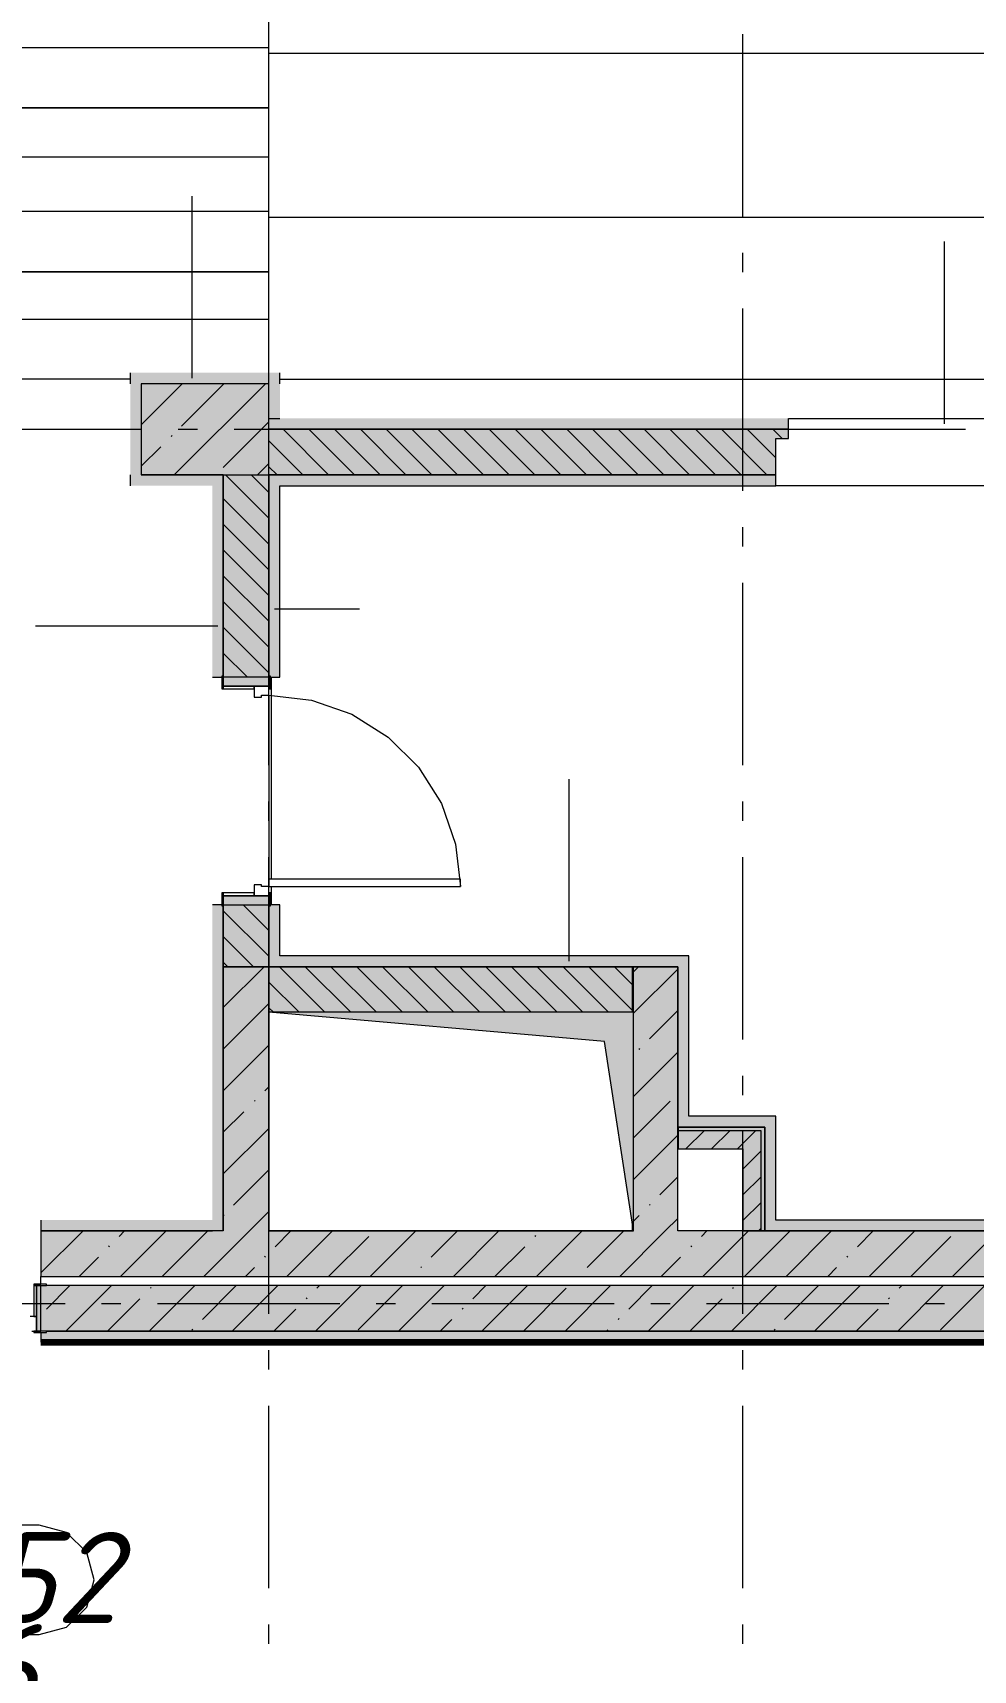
# Model space of a CAD drawing. Header units: millimetres. Extents: x -537608 to 253996, y -217170 to 186033.
# Drawn here: x -352756 to -347599, y -47012 to -38024 of the extents above; entities that cross this region are included whole.
import ezdxf

# ---------------------------------------------------------------- set-up
doc = ezdxf.new("R2010")
doc.units = ezdxf.units.MM
doc.layers.add('16) Лак 1.6м', color=160, linetype='Continuous', lineweight=90)
doc.layers.add('PDF _Геометрия', color=7, linetype='Continuous')
doc.layers.add('PDF _Текст', color=7, linetype='Continuous')
doc.layers.add('PDF _Сплошная заливка', color=7, linetype='Continuous', true_color=0xffffff)
doc.styles.add('PDF ISOCPEUR Italic', font='isocpeui.ttf')

msp = doc.modelspace()

# ---------------------------------------------------------------- hatches: boundary and pattern name
at = {"layer": 'PDF _Сплошная заливка', "true_color": 0x56bc34, "transparency": 33554559}
msp.add_hatch(color=85, dxfattribs=at).paths.add_polyline_path([(-351461.371, -39950.666), (-351401.3725, -39950.666), (-351401.3725, -39890.6653), (-352221.3725, -39890.6653), (-352221.3725, -39950.666), (-352161.3654, -39950.666)])
at = {"layer": 'PDF _Сплошная заливка', "true_color": 0xd225fe, "transparency": 33554559}
h = msp.add_hatch(color=200, dxfattribs=at)
h.paths.add_polyline_path([(-343207.736, -40200.6671), (-343061.3696, -40200.6671), (-343061.3696, -40140.6663), (-345061.3695, -40140.6663), (-345061.3695, -40200.6671)], flags=0)
h.paths.add_polyline_path([(-347211.3701, -40200.6671), (-346461.3669, -40200.6671), (-346461.3669, -40140.6663), (-347211.3701, -40140.6663)], flags=0)
h.paths.add_polyline_path([(-348611.3675, -40200.6671), (-348611.3675, -40140.6663), (-351461.371, -40140.6663), (-351461.371, -40200.6671), (-349911.5538, -40200.6671)], flags=0)
at = {"layer": 'PDF _Сплошная заливка', "transparency": 33554559}
h = msp.add_hatch(color=256, dxfattribs=at)
h.paths.add_polyline_path([(-344991.364, -40450.666), (-343061.3696, -40450.666), (-343061.3696, -40200.6671), (-345061.3695, -40200.6671), (-345061.3695, -40250.6672), (-344991.364, -40250.6672)], flags=0)
h.paths.add_polyline_path([(-346531.3723, -40450.666), (-346531.3723, -40250.6672), (-346461.3669, -40250.6672), (-346461.3669, -40200.6671), (-347211.3701, -40200.6671), (-347211.3701, -40250.6672), (-347141.3646, -40250.6672), (-347141.3646, -40450.666), (-346559.6449, -40450.666)], flags=0)
h.paths.add_polyline_path([(-348681.3729, -40450.666), (-348681.3729, -40250.6672), (-348611.3675, -40250.6672), (-348611.3675, -40200.6671), (-351461.371, -40200.6671), (-351461.371, -40450.666), (-349911.5538, -40450.666)], flags=0)
at = {"layer": 'PDF _Сплошная заливка', "true_color": 0x56bc34, "transparency": 33554559}
h = msp.add_hatch(color=85, dxfattribs=at)
h.paths.add_polyline_path([(-351711.3721, -44600.6665), (-351711.3721, -42815.667), (-351719.3725, -42815.667), (-351719.3725, -42810.6679), (-351771.3706, -42810.6679), (-351771.3706, -44600.6665)], flags=0)
h.paths.add_polyline_path([(-351719.3725, -41560.6668), (-351719.3725, -41555.6655), (-351711.3721, -41555.6655), (-351711.3721, -40450.7478), (-351771.3706, -40450.7478), (-351771.3706, -41560.6668)], flags=0)
at = {"layer": 'PDF _Сплошная заливка', "transparency": 33554559}
h = msp.add_hatch(color=256, dxfattribs=at)
h.paths.add_polyline_path([(-351587.5169, -43150.6668), (-351461.371, -43150.6668), (-351461.371, -42810.6679), (-351711.3721, -42810.6679), (-351711.3721, -43150.6668)], flags=0)
h.paths.add_polyline_path([(-351711.3721, -41560.6668), (-351461.371, -41560.6668), (-351461.371, -40450.666), (-351711.3721, -40450.666), (-351711.3721, -41555.6655)], flags=0)
at = {"layer": 'PDF _Сплошная заливка', "true_color": 0xff7d7d, "transparency": 33554559}
h = msp.add_hatch(color=11, dxfattribs=at)
h.paths.add_polyline_path([(-342961.3691, -40510.6667), (-342961.3691, -40450.666), (-344991.364, -40450.666), (-344991.364, -40510.6667), (-343021.3676, -40510.6667)], flags=0)
h.paths.add_polyline_path([(-346531.3723, -40510.6667), (-346531.3723, -40450.666), (-347141.3646, -40450.666), (-347141.3646, -40510.6667), (-346559.6449, -40510.6667)], flags=0)
h.paths.add_polyline_path([(-349911.5538, -40510.6667), (-348681.3729, -40510.6667), (-348681.3729, -40450.666), (-351461.371, -40450.666), (-351461.371, -40510.6667), (-351401.3725, -40510.6667)], flags=0)
h = msp.add_hatch(color=11, dxfattribs=at)
h.paths.add_polyline_path([(-351401.3725, -43090.666), (-351401.3725, -42810.6679), (-351453.3706, -42810.6679), (-351453.3706, -42815.667), (-351461.371, -42815.667), (-351461.371, -43090.666), (-351453.3706, -43090.666)], flags=0)
h.paths.add_polyline_path([(-351401.3725, -41560.6668), (-351401.3725, -40510.6667), (-351461.371, -40510.6667), (-351461.371, -41555.6655), (-351453.3706, -41555.6655), (-351453.3706, -41560.6668)], flags=0)
at = {"layer": 'PDF _Сплошная заливка', "true_color": 0xf4f4f4, "transparency": 33554559}
for points in [[(-351461.371, -41610.667), (-351461.371, -41560.6668), (-351711.3721, -41560.6668), (-351711.3721, -41610.667), (-351587.5169, -41610.667)], [(-351461.371, -42810.6679), (-351461.371, -42760.6676), (-351711.3721, -42760.6676), (-351711.3721, -42810.6679), (-351587.5169, -42810.6679)]]:
    msp.add_hatch(color=7, dxfattribs=at).paths.add_polyline_path(points)
at = {"layer": 'PDF _Сплошная заливка', "true_color": 0xff7d7d, "transparency": 33554559}
for points in [[(-349158.4417, -43150.6668), (-349158.4417, -43090.666), (-351461.371, -43090.666), (-351461.371, -43150.6668), (-349218.4403, -43150.6668)], [(-345466.3661, -44600.6665), (-345466.3661, -44540.6679), (-348741.3714, -44540.6679), (-348741.3714, -44600.6665), (-346559.6449, -44600.6665)]]:
    msp.add_hatch(color=11, dxfattribs=at).paths.add_polyline_path(points)
at = {"layer": 'PDF _Сплошная заливка', "transparency": 33554559}
for points in [[(-349621.37, -43400.6678), (-349461.3711, -43400.6678), (-349461.3711, -43150.6668), (-351461.371, -43150.6668), (-351461.371, -43400.6678), (-349911.5538, -43400.6678)], [(-348761.368, -44600.6665), (-348741.3714, -44600.6665), (-348741.3714, -44030.6675), (-348761.368, -44030.6675), (-348761.368, -44050.6663)]]:
    msp.add_hatch(color=256, dxfattribs=at).paths.add_polyline_path(points)
h = msp.add_hatch(color=256, dxfattribs=at)
h.paths.add_polyline_path([(-349461.3711, -44600.6665), (-349218.4403, -44600.6665), (-349218.4403, -43150.6668), (-349468.4413, -43150.6668), (-349468.4413, -43400.6678), (-349461.3711, -43400.6678), (-349461.3711, -43888.8459)], flags=0)
h.paths.add_polyline_path([(-349461.3711, -44600.6665), (-349468.4413, -44554.6815), (-349468.4413, -44600.6665)], flags=0)
at = {"layer": 'PDF _Сплошная заливка', "true_color": 0xe2e2e2, "transparency": 33554559}
msp.add_hatch(color=254, dxfattribs=at).paths.add_polyline_path([(-349461.3711, -44600.6665), (-349461.3711, -43400.6678), (-351461.371, -43400.6678), (-349621.37, -43560.6668), (-349570.879, -43888.8459)])
at = {"layer": 'PDF _Сплошная заливка', "true_color": 0x56bc34, "transparency": 33554559}
h = msp.add_hatch(color=85, dxfattribs=at)
h.paths.add_polyline_path([(-354711.3677, -44600.6665), (-354711.3677, -44540.6679), (-355811.3724, -44540.6679), (-355811.3724, -44600.6665), (-354939.4258, -44600.6665)], flags=0)
h.paths.add_polyline_path([(-351771.3706, -44600.6665), (-351771.3706, -44540.6679), (-352711.3678, -44540.6679), (-352711.3678, -44600.6665)], flags=0)
at = {"layer": 'PDF _Сплошная заливка', "transparency": 33554559}
h = msp.add_hatch(color=256, dxfattribs=at)
h.paths.add_polyline_path([(-343207.736, -44850.6675), (-343061.3696, -44850.6675), (-343061.3696, -44600.6665), (-352711.3678, -44600.6665), (-352711.3678, -44850.6675), (-346559.6449, -44850.6675)], flags=0)
h.paths.add_polyline_path([(-355777.4074, -44850.6675), (-354711.3677, -44850.6675), (-354711.3677, -44600.6665), (-355811.3724, -44600.8301), (-355811.3724, -44850.6675)], flags=0)
h = msp.add_hatch(color=256, dxfattribs=at)
h.paths.add_polyline_path([(-340111.3655, -45150.6667), (-340111.3655, -44900.6677), (-352711.3678, -44900.6677), (-352711.3678, -45150.6667), (-341531.7729, -45150.6667)], flags=0)
h.paths.add_polyline_path([(-354939.4258, -45150.6667), (-354711.3677, -45150.6667), (-354711.3677, -44900.6677), (-356311.3745, -44900.6677), (-356311.3745, -45150.6667), (-355777.4074, -45150.6667)], flags=0)
at = {"layer": 'PDF _Сплошная заливка', "true_color": 0xff7d7d, "transparency": 33554559}
h = msp.add_hatch(color=11, dxfattribs=at)
h.paths.add_polyline_path([(-340171.3641, -45210.6673), (-340111.3655, -45210.6673), (-340111.3655, -45150.6667), (-352681.3728, -45150.8109), (-352681.3728, -45158.667), (-352711.3678, -45158.667), (-352711.3678, -45210.6673), (-341531.7729, -45210.6673)], flags=0)
h.paths.add_polyline_path([(-354711.3677, -45210.6673), (-354711.3677, -45158.667), (-354741.3712, -45158.667), (-354741.3712, -45150.6667), (-356311.3745, -45150.6667), (-356311.3745, -45210.6673), (-354939.4258, -45210.6673)], flags=0)
h.paths.add_polyline_path([(-360436.3749, -45210.6673), (-360436.3749, -45150.6667), (-367861.3722, -45150.6667), (-367861.3722, -45210.6673), (-360805.2708, -45210.6673)], flags=0)

# ---------------------------------------------------------------- linework, layer by layer
at = {"layer": '16) Лак 1.6м'}
msp.add_line((-352711.3678, -45210.6673), (-340171.3641, -45210.6673), dxfattribs=at)
at = {"layer": 'PDF _Геометрия', "color": 9, "lineweight": 9, "true_color": 0xc0c0c0}
for p, q in [((-351461.371, -38105.6658), (-351461.371, -37805.6667)), ((-355461.3709, -38105.6658), (-351461.371, -38105.6658)), ((-351461.371, -38435.6664), (-351461.371, -38105.6658)), ((-351461.371, -38705.8859), (-351461.371, -38135.6651)), ((-351461.371, -38135.6651), (-344261.366, -38135.6651)), ((-351461.371, -38435.6664), (-355461.3709, -38435.6664)), ((-355461.3709, -38435.6664), (-351461.371, -38435.6664)), ((-351461.371, -38705.8859), (-351461.371, -38435.6664)), ((-355461.3709, -38705.8859), (-351461.371, -38705.8859)), ((-351461.371, -39005.6654), (-351461.371, -38705.8859)), ((-351461.371, -39005.6654), (-355461.3709, -39005.6654)), ((-351461.371, -39335.6659), (-351461.371, -39005.6654)), ((-351461.371, -39595.6653), (-351461.371, -39035.6668)), ((-351461.371, -39035.6668), (-344261.366, -39035.6668)), ((-351461.371, -39335.6659), (-355461.3709, -39335.6659)), ((-355461.3709, -39335.6659), (-351461.371, -39335.6659)), ((-351461.371, -39595.6653), (-351461.371, -39335.6659)), ((-355461.3709, -39595.6653), (-351461.371, -39595.6653)), ((-351461.371, -39890.6653), (-351461.371, -39595.6653)), ((-352221.3725, -39925.6659), (-355461.3709, -39925.6659)), ((-351401.3725, -39925.6659), (-343121.3681, -39925.6659)), ((-351446.3693, -42670.6677), (-351446.3693, -41560.6668)), ((-351461.371, -41660.6672), (-351461.371, -42670.6677)), ((-351446.3693, -42810.6679), (-351446.3693, -42710.6674)), ((-352711.3678, -44892.6674), (-352711.3678, -44850.6675))]:
    msp.add_line(p, q, dxfattribs=at)
at = {"layer": 'PDF _Геометрия', "color": 253, "lineweight": 9, "true_color": 0xaaaaaa}
for p, q in [((-351461.371, -39031.8733), (-351461.371, -38031.8733)), ((-348861.3685, -39031.8733), (-348861.3685, -38031.8733)), ((-351461.371, -39337.7069), (-351461.371, -39231.872)), ((-348861.3685, -39337.7069), (-348861.3685, -39231.872)), ((-351461.371, -40537.7056), (-351461.371, -39537.7057)), ((-348861.3685, -40537.7056), (-348861.3685, -39537.7057)), ((-353158.3641, -40200.6671), (-352158.3599, -40200.6671)), ((-351958.3676, -40200.6671), (-351852.5284, -40200.6671)), ((-351652.5275, -40200.6671), (-350652.5319, -40200.6671)), ((-350452.531, -40200.6671), (-350346.7004, -40200.6671)), ((-350146.6995, -40200.6671), (-349146.6952, -40200.6671)), ((-348946.6944, -40200.6671), (-348840.8637, -40200.6671)), ((-348640.8629, -40200.6671), (-347640.8587, -40200.6671)), ((-351461.371, -40843.5393), (-351461.371, -40737.7064)), ((-348861.3685, -40843.5393), (-348861.3685, -40737.7064)), ((-351461.371, -42043.54), (-351461.371, -41043.5401)), ((-348861.3685, -42043.54), (-348861.3685, -41043.5401)), ((-351711.3721, -41310.6658), (-351711.3721, -41317.6672)), ((-351461.371, -42349.3737), (-351461.371, -42243.5409)), ((-348861.3685, -42349.3737), (-348861.3685, -42243.5409)), ((-351461.371, -43549.3745), (-351461.371, -42549.3746)), ((-348861.3685, -43549.3745), (-348861.3685, -42549.3746)), ((-349461.3711, -43400.6678), (-351461.371, -43400.6678)), ((-351461.371, -43400.6678), (-351461.371, -44600.6665)), ((-349621.37, -43560.6668), (-351461.371, -43400.6678)), ((-349461.3711, -44600.6665), (-349461.3711, -43400.6678)), ((-349461.3711, -44600.6665), (-349621.37, -43560.6668)), ((-351461.371, -43855.2082), (-351461.371, -43749.3732)), ((-348861.3685, -43855.2082), (-348861.3685, -43749.3732)), ((-351461.371, -45055.2068), (-351461.371, -44055.2068)), ((-348861.3685, -45055.2068), (-348861.3685, -44055.2068)), ((-351461.371, -44600.6665), (-349461.3711, -44600.6665)), ((-352578.9697, -45000.6682), (-353578.9653, -45000.6682)), ((-352273.1296, -45000.6682), (-352378.9688, -45000.6682)), ((-351073.133, -45000.6682), (-352073.1373, -45000.6682)), ((-350767.3015, -45000.6682), (-350873.1322, -45000.6682)), ((-349567.2965, -45000.6682), (-350567.3007, -45000.6682)), ((-349261.465, -45000.6682), (-349367.2956, -45000.6682)), ((-348061.4684, -45000.6682), (-349061.4641, -45000.6682)), ((-347755.6283, -45000.6682), (-347861.4676, -45000.6682)), ((-351461.371, -45361.0405), (-351461.371, -45255.2077)), ((-348861.3685, -45361.0405), (-348861.3685, -45255.2077)), ((-351461.371, -46561.0413), (-351461.371, -45561.0413)), ((-348861.3685, -46561.0413), (-348861.3685, -45561.0413)), ((-352720.548, -46216.2327), (-353920.5444, -46216.2327)), ((-352570.5473, -46256.4262), (-352720.548, -46216.2327)), ((-352460.738, -46366.2334), (-352570.5473, -46256.4262)), ((-352420.5466, -46516.234), (-352460.738, -46366.2334)), ((-352460.738, -46666.2324), (-352420.5466, -46516.234)), ((-352570.5473, -46776.0418), (-352460.738, -46666.2324)), ((-353920.5444, -46816.2331), (-352720.548, -46816.2331)), ((-352720.548, -46816.2331), (-352570.5473, -46776.0418)), ((-351461.371, -46866.8749), (-351461.371, -46761.0421)), ((-348861.3685, -46866.8749), (-348861.3685, -46761.0421))]:
    msp.add_line(p, q, dxfattribs=at)
at = {"layer": 'PDF _Геометрия', "lineweight": 9}
for p, q in [((-351881.5071, -39920.6667), (-351881.5071, -38920.6667)), ((-347756.3345, -40170.6656), (-347756.3345, -39170.6657)), ((-352221.3725, -39890.6653), (-352221.3725, -39950.666)), ((-351401.3725, -39950.666), (-351401.3725, -39890.6653)), ((-352161.3654, -40175.5119), (-351936.5281, -39950.666)), ((-352161.3654, -39950.666), (-352161.3654, -40450.666)), ((-351461.371, -39950.666), (-352161.3654, -39950.666)), ((-351980.3277, -40450.666), (-351480.3256, -39950.666)), ((-351940.3345, -40182.5758), (-351708.4268, -39950.666)), ((-351461.371, -40450.666), (-351461.371, -39950.666)), ((-351712.2332, -40410.6749), (-351461.371, -40159.8061)), ((-351461.371, -40140.6663), (-351401.3725, -40140.6663)), ((-348611.3675, -40200.6671), (-348611.3675, -40140.6663)), ((-348611.3675, -40140.6663), (-347211.3701, -40140.6663)), ((-351997.3619, -40239.6011), (-351992.6168, -40234.8603)), ((-348611.3675, -40200.6671), (-351461.371, -40200.6671)), ((-351461.371, -40200.6671), (-348611.3675, -40200.6671)), ((-351275.2955, -40450.666), (-351461.371, -40264.5947)), ((-351133.8722, -40450.666), (-351383.8732, -40200.6671)), ((-350992.4575, -40450.666), (-351242.4586, -40200.6671)), ((-350851.0343, -40450.666), (-351101.0353, -40200.6671)), ((-350709.611, -40450.666), (-350959.612, -40200.6671)), ((-350568.1877, -40450.666), (-350818.1888, -40200.6671)), ((-350426.7731, -40450.666), (-350676.7655, -40200.6671)), ((-350285.3498, -40450.666), (-350535.3508, -40200.6671)), ((-350143.9266, -40450.666), (-350393.9276, -40200.6671)), ((-350002.5033, -40450.666), (-350252.5043, -40200.6671)), ((-349861.08, -40450.666), (-350111.081, -40200.6671)), ((-349719.6653, -40450.666), (-349969.6664, -40200.6671)), ((-349578.2421, -40450.666), (-349828.2431, -40200.6671)), ((-349436.8188, -40450.666), (-349686.8198, -40200.6671)), ((-349295.3955, -40450.666), (-349545.3966, -40200.6671)), ((-349153.9809, -40450.666), (-349403.9733, -40200.6671)), ((-349012.5576, -40450.666), (-349262.5586, -40200.6671)), ((-348871.1343, -40450.666), (-349121.1354, -40200.6671)), ((-348729.711, -40450.666), (-348979.7121, -40200.6671)), ((-348681.3729, -40357.5895), (-348838.2888, -40200.6671)), ((-348646.874, -40250.6672), (-348696.8656, -40200.6671)), ((-348681.3729, -40450.666), (-348681.3729, -40250.6672)), ((-348681.3729, -40250.6672), (-348611.3675, -40250.6672)), ((-348611.3675, -40250.6672), (-348611.3675, -40200.6671)), ((-352161.3654, -40403.6088), (-352054.3894, -40296.6264)), ((-351524.1339, -40450.666), (-351461.371, -40387.9052)), ((-351416.7187, -40450.666), (-351461.371, -40406.0158)), ((-352221.3725, -40450.7478), (-352221.3725, -40510.7485)), ((-352161.3654, -40450.666), (-351461.371, -40450.666)), ((-351771.3706, -40450.7478), (-352161.3654, -40450.7478)), ((-351711.3721, -40450.7478), (-351771.3706, -40450.7478)), ((-351711.3721, -40450.666), (-351711.3721, -41555.6655)), ((-351711.3721, -41555.6655), (-351711.3721, -40450.7478)), ((-351461.371, -40688.8581), (-351699.5653, -40450.666)), ((-351461.371, -40547.437), (-351558.142, -40450.666)), ((-351461.371, -40510.6667), (-351461.371, -40450.666)), ((-351461.371, -40450.666), (-351461.371, -40510.6667)), ((-348681.3729, -40450.666), (-351461.371, -40450.666)), ((-351461.371, -40450.666), (-348681.3729, -40450.666)), ((-351461.371, -41555.6655), (-351461.371, -40510.6667)), ((-351461.371, -40510.6667), (-351461.371, -41555.6655)), ((-351401.3725, -41560.6668), (-351401.3725, -40510.6667)), ((-351401.3725, -40510.6667), (-348681.3729, -40510.6667)), ((-348681.3729, -40510.6667), (-348681.3729, -40450.666)), ((-347141.3646, -40510.6667), (-348681.3729, -40510.6667)), ((-351461.371, -40830.2792), (-351711.3721, -40580.2803)), ((-351461.371, -40971.7003), (-351711.3721, -40721.7014)), ((-351461.371, -41113.1236), (-351711.3721, -40863.1225)), ((-351461.371, -41254.5447), (-351711.3721, -41004.5436)), ((-351461.371, -41395.9658), (-351711.3721, -41145.9648)), ((-351431.3674, -41186.7804), (-350965.2183, -41186.7804)), ((-351741.367, -41281.941), (-352741.3713, -41281.941)), ((-351461.371, -41537.3869), (-351711.3721, -41287.3859)), ((-351579.508, -41560.6668), (-351711.3721, -41428.8092)), ((-351771.3706, -41560.6668), (-351719.3725, -41560.6668)), ((-351711.3721, -41555.6655), (-351719.3725, -41555.6655)), ((-351719.3725, -41555.6655), (-351719.3725, -41625.6667)), ((-351711.3721, -41625.6667), (-351711.3721, -41555.6655)), ((-351461.371, -41560.6668), (-351711.3721, -41560.6668)), ((-351711.3721, -41560.6668), (-351711.3721, -41610.667)), ((-351711.3721, -41610.667), (-351461.371, -41610.667)), ((-351541.3662, -41610.667), (-351711.3721, -41610.667)), ((-351711.3721, -41610.667), (-351711.3721, -41625.6667)), ((-351461.371, -41610.667), (-351541.3662, -41610.667)), ((-351541.3662, -41610.667), (-351541.3662, -41670.6656)), ((-351541.3662, -41625.6667), (-351541.3662, -41610.667)), ((-351461.371, -41610.667), (-351462.37, -41610.667)), ((-351462.37, -41610.667), (-351462.37, -41625.6667)), ((-351453.3706, -41555.6655), (-351461.371, -41555.6655)), ((-351461.371, -41555.6655), (-351461.371, -41625.6667)), ((-351461.371, -41610.667), (-351461.371, -41560.6668)), ((-351461.371, -41660.6672), (-351461.371, -41610.667)), ((-351461.371, -41625.6667), (-351461.371, -41610.667)), ((-351453.3706, -41625.6667), (-351453.3706, -41555.6655)), ((-351453.3706, -41560.6668), (-351401.3725, -41560.6668)), ((-351719.3725, -41625.6667), (-351711.3721, -41625.6667)), ((-351711.3721, -41625.6667), (-351541.3662, -41625.6667)), ((-351541.3662, -41670.6656), (-351501.3729, -41670.6656)), ((-351501.3729, -41670.6656), (-351501.3729, -41660.6672)), ((-351501.3729, -41660.6672), (-351461.371, -41660.6672)), ((-351462.37, -41625.6667), (-351461.371, -41625.6667)), ((-351461.371, -41625.6667), (-351453.3706, -41625.6667)), ((-351461.371, -41660.6672), (-351227.7238, -41686.9914)), ((-351227.7238, -41686.9914), (-351005.7886, -41764.6485)), ((-351005.7886, -41764.6485), (-350806.7092, -41889.7438)), ((-350806.7092, -41889.7438), (-350640.4494, -42056.0014)), ((-350640.4494, -42056.0014), (-350515.3542, -42255.0894)), ((-349814.5245, -43120.6675), (-349814.5245, -42120.6675)), ((-350515.3542, -42255.0894), (-350437.6928, -42477.0202)), ((-350437.6928, -42477.0202), (-350411.3665, -42710.6674)), ((-350411.3665, -42670.6677), (-351461.371, -42670.6677)), ((-351461.371, -42670.6677), (-351461.371, -42710.6674)), ((-350411.3665, -42710.6674), (-350411.3665, -42670.6677)), ((-351719.3725, -42745.6659), (-351719.3725, -42815.667)), ((-351711.3721, -42745.6659), (-351719.3725, -42745.6659)), ((-351711.3721, -42745.6659), (-351711.3721, -42760.6676)), ((-351541.3662, -42745.6659), (-351711.3721, -42745.6659)), ((-351711.3721, -42815.667), (-351711.3721, -42745.6659)), ((-351711.3721, -42760.6676), (-351711.3721, -42810.6679)), ((-351461.371, -42760.6676), (-351711.3721, -42760.6676)), ((-351711.3721, -42760.6676), (-351541.3662, -42760.6676)), ((-351501.3729, -42700.667), (-351541.3662, -42700.667)), ((-351541.3662, -42700.667), (-351541.3662, -42760.6676)), ((-351541.3662, -42760.6676), (-351541.3662, -42745.6659)), ((-351541.3662, -42760.6676), (-351461.371, -42760.6676)), ((-351501.3729, -42710.6674), (-351501.3729, -42700.667)), ((-351461.371, -42710.6674), (-351501.3729, -42710.6674)), ((-351462.37, -42745.6659), (-351462.37, -42760.6676)), ((-351461.371, -42745.6659), (-351462.37, -42745.6659)), ((-351462.37, -42760.6676), (-351461.371, -42760.6676)), ((-351461.371, -42760.6676), (-351461.371, -42710.6674)), ((-351461.371, -42710.6674), (-350411.3665, -42710.6674)), ((-351461.371, -42760.6676), (-351461.371, -42745.6659)), ((-351461.371, -42745.6659), (-351461.371, -42815.667)), ((-351453.3706, -42745.6659), (-351461.371, -42745.6659)), ((-351461.371, -42810.6679), (-351461.371, -42760.6676)), ((-351453.3706, -42815.667), (-351453.3706, -42745.6659)), ((-351719.3725, -42810.6679), (-351771.3706, -42810.6679)), ((-351719.3725, -42815.667), (-351711.3721, -42815.667)), ((-351711.3721, -42810.6679), (-351461.371, -42810.6679)), ((-351711.3721, -42815.667), (-351711.3721, -43150.6668)), ((-351711.3721, -43150.6668), (-351711.3721, -42815.667)), ((-351461.371, -43093.0213), (-351711.3721, -42843.0225)), ((-351461.371, -42951.6002), (-351602.3034, -42810.6679)), ((-351461.371, -42815.667), (-351453.3706, -42815.667)), ((-351461.371, -43090.666), (-351461.371, -42815.667)), ((-351461.371, -42815.667), (-351461.371, -43090.666)), ((-351401.3725, -42810.6679), (-351453.3706, -42810.6679)), ((-351401.3725, -43090.666), (-351401.3725, -42810.6679)), ((-351545.1468, -43150.6668), (-351711.3721, -42984.4436)), ((-351686.5701, -43150.6668), (-351711.3721, -43125.8647)), ((-351461.371, -43150.6668), (-351461.371, -43090.666)), ((-351461.371, -43090.666), (-351461.371, -43150.6668)), ((-349158.4417, -43090.666), (-351401.3725, -43090.666)), ((-349158.4417, -43150.6668), (-349158.4417, -43090.666)), ((-351711.3721, -43375.0885), (-351486.9481, -43150.6668)), ((-351461.371, -43150.6668), (-351711.3721, -43150.6668)), ((-351711.3721, -43150.6668), (-351711.3721, -44600.6665)), ((-351711.3721, -44600.6665), (-351711.3721, -43150.6668)), ((-351711.3721, -43150.6668), (-351461.371, -43150.6668)), ((-349461.3711, -43150.6668), (-351461.371, -43150.6668)), ((-351461.371, -43150.6668), (-351461.371, -43400.6678)), ((-351461.371, -44600.6665), (-351461.371, -43150.6668)), ((-351461.371, -43150.6668), (-349461.3711, -43150.6668)), ((-351153.7224, -43400.6678), (-351403.7235, -43150.6668)), ((-351012.2991, -43400.6678), (-351262.3003, -43150.6668)), ((-350870.8845, -43400.6678), (-351120.8856, -43150.6668)), ((-350729.4612, -43400.6678), (-350979.4623, -43150.6668)), ((-350588.038, -43400.6678), (-350838.039, -43150.6668)), ((-350446.6147, -43400.6678), (-350696.6158, -43150.6668)), ((-350305.2, -43400.6678), (-350555.1925, -43150.6668)), ((-350163.7768, -43400.6678), (-350413.7778, -43150.6668)), ((-350022.3535, -43400.6678), (-350272.3545, -43150.6668)), ((-349880.9302, -43400.6678), (-350130.9313, -43150.6668)), ((-349739.507, -43400.6678), (-349989.508, -43150.6668)), ((-349598.0923, -43400.6678), (-349848.0933, -43150.6668)), ((-349461.3711, -43395.9657), (-349706.6701, -43150.6668)), ((-349461.3711, -43254.5446), (-349565.2468, -43150.6668)), ((-349468.4413, -43185.0494), (-349434.063, -43150.6668)), ((-349218.4403, -43150.6668), (-349468.4413, -43150.6668)), ((-349468.4413, -43150.6668), (-349468.4413, -43400.6678)), ((-349461.3711, -43400.6678), (-349461.3711, -43150.6668)), ((-349461.3711, -43150.6668), (-349218.4403, -43150.6668)), ((-349461.3711, -43406.0738), (-349218.4403, -43163.1474)), ((-349218.4403, -44600.6665), (-349218.4403, -43150.6668)), ((-349218.4403, -43150.6668), (-349218.4403, -43970.6668)), ((-349158.4417, -43970.6668), (-349158.4417, -43150.6668)), ((-351295.1457, -43400.6678), (-351461.371, -43234.4425)), ((-351711.3721, -43603.1876), (-351461.371, -43353.1865)), ((-351436.569, -43400.6678), (-351461.371, -43375.8657)), ((-349374.2281, -43547.03), (-349218.4403, -43391.2465)), ((-351711.3721, -43831.2845), (-351461.371, -43581.2856)), ((-349461.3711, -43862.2699), (-349218.4403, -43619.3456)), ((-349431.2556, -43604.0553), (-349426.5104, -43599.3123)), ((-351484.1407, -43832.1521), (-351461.371, -43809.3847)), ((-351711.3721, -44059.3836), (-351598.1869, -43946.2027)), ((-351541.1595, -43889.1774), (-351536.423, -43884.4367)), ((-349461.3711, -44090.3689), (-349260.1818, -43889.1774)), ((-351711.3721, -44287.4826), (-351461.371, -44037.4816)), ((-349218.4403, -43970.6668), (-349218.4403, -44030.6675)), ((-349218.4403, -44030.6675), (-348741.3714, -44030.6675)), ((-348861.3685, -44030.6675), (-349216.4424, -44030.6675)), ((-349216.4424, -44030.6675), (-349216.4424, -44050.6663)), ((-348741.3714, -43970.6668), (-349158.4417, -43970.6668)), ((-348761.368, -44030.6675), (-348861.3685, -44030.6675)), ((-348741.3714, -44030.6675), (-348761.368, -44030.6675)), ((-348681.3729, -43970.6668), (-348741.3714, -43970.6668)), ((-348741.3714, -44030.6675), (-348741.3714, -44540.6679)), ((-348741.3714, -44540.6679), (-348741.3714, -44030.6675)), ((-348681.3729, -44540.6679), (-348681.3729, -43970.6668)), ((-349461.3711, -44318.4679), (-349218.4403, -44075.5415)), ((-349216.4424, -44050.7437), (-349216.3648, -44050.6663)), ((-349216.4424, -44050.6663), (-349216.4424, -44150.6667)), ((-348861.3685, -44050.6663), (-349216.4424, -44050.6663)), ((-349174.942, -44150.6667), (-349074.9416, -44050.6663)), ((-349033.5274, -44150.6667), (-348933.5269, -44050.6663)), ((-348892.1041, -44150.6667), (-348861.3685, -44119.9333)), ((-348861.3685, -44119.9333), (-348792.1036, -44050.6663)), ((-348761.368, -44050.6663), (-348861.3685, -44050.6663)), ((-348761.368, -44600.6665), (-348761.368, -44050.6663)), ((-349216.4424, -44150.6667), (-348861.3685, -44150.6667)), ((-348861.3685, -44150.6667), (-348861.3685, -44600.6665)), ((-348861.3685, -44261.3565), (-348761.368, -44161.3561)), ((-351655.2144, -44459.4241), (-351461.371, -44265.5806)), ((-349317.2007, -44402.3988), (-349218.4403, -44303.6406)), ((-348861.3685, -44402.7777), (-348761.368, -44302.7772)), ((-349374.2281, -44459.4241), (-349369.4829, -44454.6832)), ((-348861.3685, -44544.1988), (-348761.368, -44444.1983)), ((-352711.3678, -44540.6679), (-352711.3678, -44600.6665)), ((-351711.3721, -44515.5817), (-351707.4968, -44511.7064)), ((-351568.3557, -44600.6665), (-351461.371, -44493.6797)), ((-349468.4413, -44554.6815), (-349468.4413, -44600.6665)), ((-349461.3711, -44546.567), (-349431.2556, -44516.4494)), ((-349287.3693, -44600.6665), (-349218.4403, -44531.7397)), ((-348741.3714, -44540.6679), (-348741.3714, -44600.6665)), ((-348741.3714, -44600.6665), (-348741.3714, -44540.6679)), ((-345466.3661, -44540.6679), (-348681.3729, -44540.6679)), ((-352711.3678, -44831.2845), (-352480.7519, -44600.6665)), ((-352711.3678, -44603.1876), (-352708.8531, -44600.6665)), ((-351771.3706, -44600.6665), (-352711.3678, -44600.6665)), ((-352711.3678, -44600.6665), (-352711.3678, -44850.6675)), ((-352711.3678, -44600.6665), (-351771.3706, -44600.6665)), ((-352282.482, -44630.4978), (-352252.6507, -44600.6665)), ((-352274.5505, -44850.6675), (-352024.558, -44600.6665)), ((-352046.4579, -44850.6675), (-351796.4568, -44600.6665)), ((-351818.3567, -44850.6675), (-351568.3557, -44600.6665)), ((-351711.3721, -44600.6665), (-351771.3706, -44600.6665)), ((-349468.4413, -44600.6665), (-351461.371, -44600.6665)), ((-351427.1132, -44687.5231), (-351340.263, -44600.6665)), ((-351362.1629, -44850.6675), (-351112.1618, -44600.6665)), ((-351134.0617, -44850.6675), (-350913.8919, -44630.4978)), ((-350905.9604, -44850.6675), (-350655.9594, -44600.6665)), ((-350571.7444, -44744.5484), (-350427.8668, -44600.6665)), ((-350449.7666, -44850.6675), (-350199.7655, -44600.6665)), ((-350001.4957, -44630.4978), (-349996.7592, -44625.757)), ((-349993.5728, -44850.6675), (-349743.5717, -44600.6665)), ((-349716.3756, -44801.5716), (-349515.4705, -44600.6665)), ((-349537.3703, -44850.6675), (-349287.3693, -44600.6665)), ((-345466.3661, -44600.6665), (-349218.4403, -44600.6665)), ((-349089.108, -44630.4978), (-349059.2767, -44600.6665)), ((-349081.1766, -44850.6675), (-348831.1754, -44600.6665)), ((-348861.3685, -44600.6665), (-348761.368, -44600.6665)), ((-348853.0753, -44850.6675), (-348603.0743, -44600.6665)), ((-348776.4129, -44600.6665), (-348761.368, -44585.6194)), ((-348761.368, -44600.6665), (-348741.3714, -44600.6665)), ((-348741.3714, -44600.6665), (-345466.3661, -44600.6665)), ((-348624.9741, -44850.6675), (-348374.9817, -44600.6665)), ((-348233.7306, -44687.5231), (-348146.8804, -44600.6665)), ((-348168.7803, -44850.6675), (-347918.7792, -44600.6665)), ((-347940.6791, -44850.6675), (-347720.5093, -44630.4978)), ((-347712.5864, -44850.6675), (-347462.5854, -44600.6665)), ((-352502.6517, -44850.6675), (-352396.5369, -44744.5484)), ((-352339.5095, -44687.5231), (-352334.7643, -44682.7801)), ((-351484.1407, -44744.5484), (-351479.3955, -44739.8054)), ((-350221.6654, -44850.6675), (-350058.5231, -44687.5231)), ((-349309.2692, -44850.6675), (-349203.1543, -44744.5484)), ((-349146.1269, -44687.5231), (-349141.3904, -44682.7801)), ((-348290.7581, -44744.5484), (-348286.0215, -44739.8054)), ((-351590.2554, -44850.6675), (-351541.1595, -44801.5716)), ((-350628.7718, -44801.5716), (-350624.0267, -44796.8307)), ((-348396.8815, -44850.6675), (-348347.7856, -44801.5716)), ((-352751.3696, -44892.6674), (-352751.3696, -44900.6677)), ((-352681.3728, -44892.6674), (-352751.3696, -44892.6674)), ((-352751.3696, -44900.6677), (-352751.3696, -45070.6672)), ((-352736.3678, -44900.6677), (-352751.3696, -44900.6677)), ((-352751.3696, -44900.6677), (-352681.3728, -44900.6677)), ((-352736.3678, -44900.6677), (-352736.3678, -45150.6667)), ((-352711.3678, -44900.6677), (-352736.3678, -44900.6677)), ((-352736.3678, -45070.6672), (-352736.3678, -44900.6677)), ((-352711.3678, -44850.6675), (-343061.3696, -44850.6675)), ((-352711.3678, -45150.6667), (-352711.3678, -44900.6677)), ((-352681.6569, -45029.6706), (-352552.6519, -44900.6677)), ((-352681.3728, -44900.6677), (-352681.3728, -44892.6674)), ((-340111.3655, -44900.6677), (-352681.3728, -44900.6677)), ((-352574.5518, -45150.6667), (-352324.5508, -44900.6677)), ((-352118.358, -45150.6667), (-351868.3569, -44900.6677)), ((-352111.4082, -44915.6221), (-352106.6718, -44910.8792)), ((-351826.2881, -45086.6959), (-351640.2557, -44900.6677)), ((-351662.1641, -45150.6667), (-351412.1631, -44900.6677)), ((-351205.9617, -45150.6667), (-350955.9607, -44900.6677)), ((-351199.012, -44915.6221), (-351184.0619, -44900.6677)), ((-350970.9194, -45143.7191), (-350727.868, -44900.6677)), ((-350749.7679, -45150.6667), (-350499.7668, -44900.6677)), ((-350343.6432, -44972.6453), (-350271.6656, -44900.6677)), ((-350293.5654, -45150.6667), (-350043.573, -44900.6677)), ((-350065.4729, -45150.6667), (-349830.4219, -44915.6221)), ((-349837.3717, -45150.6667), (-349587.3705, -44900.6677)), ((-349488.2744, -45029.6706), (-349359.2694, -44900.6677)), ((-349381.1778, -45150.6667), (-349131.1768, -44900.6677)), ((-348924.9754, -45150.6667), (-348674.9743, -44900.6677)), ((-348918.0343, -44915.6221), (-348913.2892, -44910.8792)), ((-348632.9056, -45086.6959), (-348446.8817, -44900.6677)), ((-348468.7816, -45150.6667), (-348218.7805, -44900.6677)), ((-348012.5878, -45150.6667), (-347762.5867, -44900.6677)), ((-348005.638, -44915.6221), (-347990.6793, -44900.6677)), ((-347777.5368, -45143.7191), (-347534.4854, -44900.6677)), ((-352346.4592, -45150.6667), (-352168.4357, -44972.6453)), ((-351256.0395, -44972.6453), (-351251.3029, -44967.9045)), ((-350400.6707, -45029.6706), (-350395.9255, -45024.9298)), ((-349153.0766, -45150.6667), (-348975.0531, -44972.6453)), ((-348062.6569, -44972.6453), (-348057.9204, -44967.9045)), ((-352736.3678, -45070.6672), (-352771.3663, -45070.6672)), ((-352751.3696, -45070.6672), (-352736.3678, -45070.6672)), ((-352736.3678, -45150.6667), (-352736.3678, -45070.6672)), ((-351434.0629, -45150.6667), (-351313.0669, -45029.6706)), ((-350521.6667, -45150.6667), (-350457.6981, -45086.6959)), ((-349545.3018, -45086.6959), (-349540.5567, -45081.953)), ((-348240.6803, -45150.6667), (-348119.6843, -45029.6706)), ((-352761.3679, -45150.6667), (-352736.3678, -45150.6667)), ((-352751.3696, -45150.6667), (-352751.3696, -45158.667)), ((-352681.3728, -45150.6667), (-352751.3696, -45150.6667)), ((-352751.3696, -45158.667), (-352681.3728, -45158.667)), ((-352736.3678, -45150.6667), (-352711.3678, -45150.6667)), ((-352711.3678, -45158.667), (-352711.3678, -45210.6673)), ((-352681.3728, -45158.667), (-352681.3728, -45150.6667)), ((-352681.3728, -45150.6667), (-340111.3655, -45150.6667)), ((-340111.3655, -45150.6667), (-352681.3728, -45150.6667)), ((-351883.3156, -45143.7191), (-351878.5705, -45138.9783)), ((-349609.2704, -45150.6667), (-349602.3293, -45143.7191)), ((-348689.933, -45143.7191), (-348685.1879, -45138.9783))]:
    msp.add_line(p, q, dxfattribs=at)
at = {"layer": 'PDF _Сплошная заливка', "color": 85, "lineweight": 35, "true_color": 0x56bc34, "transparency": 33554559}
for points in [[(-352161.3654, -40450.7478), (-352161.3654, -39950.666), (-352221.3725, -40450.7478), (-352221.3725, -39950.666)], [(-351401.3725, -40140.6663), (-351401.3725, -39950.666), (-351461.371, -40140.6663), (-351461.371, -39950.666)], [(-351771.3706, -40510.7485), (-351771.3706, -40450.7478), (-352221.3725, -40510.7485), (-352221.3725, -40450.7478)]]:
    msp.add_solid(points, dxfattribs=at)
at = {"layer": 'PDF _Сплошная заливка', "lineweight": 35, "transparency": 33554559}
for points in [[(-351461.371, -40450.666), (-351461.371, -39950.666), (-352161.3654, -40450.666), (-352161.3654, -39950.666)], [(-351461.371, -44600.6665), (-351461.371, -43150.6668), (-351711.3721, -44600.6665), (-351711.3721, -43150.6668)], [(-349216.4424, -44050.6663), (-348761.368, -44050.6663), (-349216.4424, -44030.6675), (-348761.368, -44030.6675)], [(-348861.3685, -44150.6667), (-348861.3685, -44050.6663), (-349216.4424, -44150.6667), (-349216.4424, -44050.6663)], [(-348761.368, -44600.6665), (-348761.368, -44050.6663), (-348861.3685, -44600.6665), (-348861.3685, -44050.6663)]]:
    msp.add_solid(points, dxfattribs=at)
at = {"layer": 'PDF _Сплошная заливка', "color": 11, "lineweight": 35, "true_color": 0xff7d7d, "transparency": 33554559}
for points in [[(-349158.4417, -43970.6668), (-349158.4417, -43150.6668), (-349218.4403, -43970.6668), (-349218.4403, -43150.6668)], [(-348741.3714, -44030.6675), (-348741.3714, -43970.6668), (-349218.4403, -44030.6675), (-349218.4403, -43970.6668)], [(-348681.3729, -44540.6679), (-348681.3729, -43970.6668), (-348741.3714, -44540.6679), (-348741.3714, -43970.6668)]]:
    msp.add_solid(points, dxfattribs=at)
at = {"layer": 'PDF _Сплошная заливка', "color": 7, "lineweight": 35, "true_color": 0xf4f4f4, "transparency": 33554559}
msp.add_solid([(-352736.3678, -45150.6667), (-352711.3678, -45150.6667), (-352736.3678, -44900.6677), (-352711.3678, -44900.6677)], dxfattribs=at)

# ---------------------------------------------------------------- texts
at = {"layer": 'PDF _Текст', "char_height": 500, "attachment_point": 4, "style": 'PDF ISOCPEUR Italic'}
for s, insert in [('2.052', (-353827.8727, -46502.946)), ('4,6', (-353642.8736, -47066.8951))]:
    msp.add_mtext(s, dxfattribs=dict(at, insert=insert))

doc.saveas('drawing.dxf')
